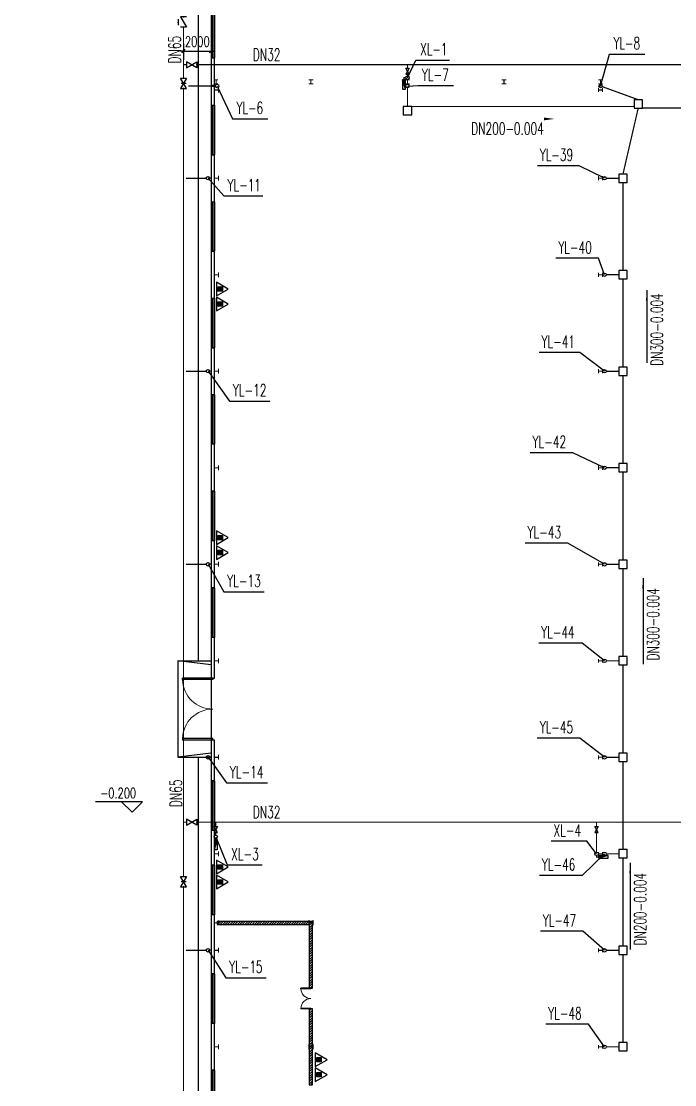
# Model space of a CAD drawing. Extents: x -4407041 to 173436, y -470270 to -29437.
# Drawn here: x -250528 to -203153, y -161194 to -84058 of the extents above; entities that cross this region are included whole.
import ezdxf

# ---------------------------------------------------------------- set-up
doc = ezdxf.new("R2010")
doc.units = 0
doc.header["$LTSCALE"] = 1000
doc.header["$MEASUREMENT"] = 0
doc.linetypes.add('CENTER2', pattern=[1.125, 0.75, -0.125, 0.125, -0.125])
doc.linetypes.add('PHANTOM2', pattern=[1.25, 0.625, -0.125, 0.125, -0.125, 0.125, -0.125])
for name, color, linetype in [('DIM_ELEV', 3, 'Continuous'), ('DIM_消防', 3, 'Continuous'), ('DIM_雨水', 3, 'Continuous'), ('EQUIP_消火栓', 7, 'Continuous'), ('EQUIP_消防', 7, 'Continuous'), ('PIPE-消防', 1, 'PHANTOM2'), ('PIPE-雨水', 4, 'CENTER2'), ('PUB_HATCH', 8, 'Continuous'), ('STAIR', 2, 'Continuous'), ('TEXT_污水', 7, 'Continuous'), ('TWT_DIM', 3, 'Continuous'), ('TWT_SYMB', 3, 'Continuous'), ('VALVE_消防', 7, 'Continuous'), ('VPIPE-消防', 1, 'Continuous'), ('VPIPE-雨水', 4, 'Continuous'), ('WALL', 9, 'Continuous'), ('WINDOW', 4, 'Continuous')]:
    doc.layers.add(name, color=color, linetype=linetype)
doc.layers.add('STXT_XG_THIN', color=2, linetype='Continuous', lineweight=0)
doc.styles.add('_TCH_DIM', font='SIMPLEX', dxfattribs={"bigfont": 'GBCBIG'})
doc.styles.add('_TCH_DIM_T3', font='SIMPLEX', dxfattribs={"width": 0.705882, "bigfont": 'GBCBIG'})
doc.styles.add('_TWT_PIPEDN', font='SIMPLEX', dxfattribs={"width": 0.8, "height": 3.5, "bigfont": 'HZTXT'})
doc.styles.add('_TWT_SERIAL', font='COMPLEX', dxfattribs={"width": 0.8, "height": 3.5, "bigfont": 'HZTXT'})
doc.styles.add('hztxt', font='SIMPLEX', dxfattribs={"width": 0.8, "height": 3.5, "bigfont": 'HZTXT'})
doc.dimstyles.new('_TWT_ARCH&&250', dxfattribs={"dimtxt": 743.75, "dimasz": 250, "dimexe": 625, "dimexo": 750, "dimgap": 315.625, "dimtad": 1, "dimdec": 0, "dimzin": 0, "dimdsep": 46, "dimtxsty": '_TCH_DIM_T3', "dimblk": 'ARCHTICK', "dimcen": 0.09, "dimclrt": 7, "dimazin": 2, "dimtfac": 1, "dimtdec": 0, "dimtix": 1, "dimtmove": 2, "dimatfit": 3, "dimfxl": 0, "dimtolj": 1, "dimtzin": 0, "dimarcsym": 0})
pattern_1 = [(45, (0, 89.76), (-88.388383, 88.388383), [])]

# ---------------------------------------------------------------- blocks, each defined once
blk = doc.blocks.new('_ArchTick')
at = {"color": 0, "linetype": 'ByBlock', "const_width": 0.4}
blk.add_lwpolyline([(-0.5, -0.5), (0.5, 0.5)], dxfattribs=at)
blk = doc.blocks.new('*D183')
at = {"layer": 'Defpoints', "color": 0}
for p in [(-238768, -84944), (-236768, -84944), (-236768, -86220)]:
    blk.add_point(p, dxfattribs=at)
at = {"layer": 'TWT_DIM', "color": 0, "lineweight": -2}
for p, q in [((-238768, -86220), (-239018, -86220)), ((-238768, -85694), (-238768, -86845)), ((-238768, -86220), (-236768, -86220)), ((-236768, -85694), (-236768, -86845)), ((-236768, -86220), (-236518, -86220))]:
    blk.add_line(p, q, dxfattribs=at)
at = {"layer": 'TWT_DIM', "color": 0, "lineweight": -2, "xscale": 250, "yscale": 250, "zscale": 250}
blk.add_blockref('_ArchTick', (-238768, -86220), dxfattribs=at)
at = {"layer": 'TWT_DIM', "color": 0, "lineweight": -2, "xscale": 250, "yscale": 250, "zscale": 250, "rotation": 180}
blk.add_blockref('_ArchTick', (-236768, -86220), dxfattribs=at)
at = {"layer": 'TWT_DIM', "color": 7, "insert": (-237768, -85532), "char_height": 743.8, "attachment_point": 5, "style": '_TCH_DIM_T3'}
blk.add_mtext('\\A1;2000', dxfattribs=at)
blk = doc.blocks.new('$TCHSYS$WIN2D')
for p, q in [((-0.5, 0.5), (0.5, 0.5)), ((-0.5, 0.5), (-0.5, -0.5)), ((0.5, 0.5), (0.5, -0.5)), ((0.5, 0.167), (-0.5, 0.167)), ((0.5, -0.167), (-0.5, -0.167)), ((-0.5, -0.5), (0.5, -0.5))]:
    blk.add_line(p, q)
blk = doc.blocks.new('$DorLib2D$00000002')
for p, q in [((-0.5, 0), (-0.5, 0.4875)), ((-0.475, 0.4875), (-0.5, 0.4875)), ((-0.475, 0), (-0.475, 0.4875)), ((0.475, 0), (0.475, 0.4875)), ((0.475, 0.4875), (0.5, 0.4875)), ((0.5, 0), (0.5, 0.4875)), ((-0.5, 0), (-0.475, 0)), ((0.5, 0), (0.475, 0))]:
    blk.add_line(p, q)
at = {"lineweight": 13}
for centre, start, end in [((-0.4875, 0), 0, 88.53072), ((0.4875, 0), 91.46928, 180)]:
    blk.add_arc(centre, 0.4875, start, end, dxfattribs=at)
blk = doc.blocks.new('$TwtSys$00000434')
for p, q in [((-0.5, 0.5), (-0.5, -0.5)), ((-0.5, -0.5), (0.5, 0.5)), ((0.5, 0.5), (-0.5, 0.5)), ((0.5, -0.5), (0.5, 0.5)), ((-0.5, -0.5), (0.5, -0.5))]:
    blk.add_line(p, q)
blk.add_solid([(0.5, -0.5), (0.5, 0.5), (-0.5, -0.5)])
blk = doc.blocks.new('$VALVE$00000315')
blk.add_line((-75, 125), (75, 125))
blk.add_lwpolyline([(-125, -75), (-125, 75), (125, -75), (125, 75)])
for p in [(-125, 0), (125, 0)]:
    blk.add_point(p)
blk.add_solid([(0, 125), (0, 150), (75, 125)])
blk = doc.blocks.new('$VALVE$00000295')
blk.add_lwpolyline([(-125, 72), (-125, -72), (125, 72), (125, -72), (-125, 72)])
for p in [(-125, 0), (125, 0)]:
    blk.add_point(p)
blk = doc.blocks.new('$VALVE$00000296')
for points in [[(-125, 72), (-125, -72), (125, 72), (125, -72), (-125, 72)], [(0, 60), (0, -64)]]:
    blk.add_lwpolyline(points)
for p in [(-125, 0), (125, 0)]:
    blk.add_point(p)
blk = doc.blocks.new('$ATTACHMENT$00000214')
h = blk.add_hatch()
h.set_pattern_fill('ANSI31', color=256, scale=200, style=0)
h.set_pattern_definition([(45, (-38543.802, -6842.639), (-17.67767, 17.67767), [])])
h.paths.add_polyline_path([(-65, 2), (65, 2), (65, -128), (-65, -128)])
for points in [[(0, 172), (-198, -172), (198, -172)], [(-65, 2), (65, 2), (65, -128), (-65, -128)]]:
    blk.add_lwpolyline(points, close=True)

msp = doc.modelspace()

# ---------------------------------------------------------------- hatches: boundary and pattern name
at = {"layer": 'PIPE-消防'}
for points in [[(-222778.2, -88152), (-222778.2, -88108.3), (-222821.9, -88108.3)], [(-222778.2, -88152), (-222821.9, -88152), (-222821.9, -88108.3)], [(-208826.5, -144669.1), (-208870.3, -144669.1), (-208870.3, -144712.8)], [(-208826.5, -144669.1), (-208826.5, -144712.8), (-208870.3, -144712.8)]]:
    msp.add_hatch(color=256, dxfattribs=at).paths.add_polyline_path(points)
at = {"layer": 'PUB_HATCH'}
h = msp.add_hatch(dxfattribs=at)
h.set_pattern_fill('普通砖', color=256, scale=50, style=0)
h.set_pattern_definition(pattern_1)
h.paths.add_polyline_path([(-236321, -149564.2), (-229648.2, -149564.2), (-229408.2, -149324.2), (-236321, -149324.2)])
h = msp.add_hatch(dxfattribs=at)
h.set_pattern_fill('普通砖', color=256, scale=50, style=0)
h.set_pattern_definition(pattern_1)
h.paths.add_polyline_path([(-229648.2, -149564.2), (-229648.2, -154194.2), (-229408.2, -154194.2), (-229408.2, -149324.2)])
h = msp.add_hatch(dxfattribs=at)
h.set_pattern_fill('普通砖', color=256, scale=50, style=0)
h.set_pattern_definition(pattern_1)
h.paths.add_polyline_path([(-229408.2, -161194.2), (-229408.2, -155694.2), (-229648.2, -155694.2), (-229648.2, -161194.2)])
at = {"layer": 'TWT_SYMB'}
for points in [[(-205149, -103571.5), (-205149, -104321.5), (-205249, -104321.5)], [(-205421.5, -124448.5), (-205421.5, -125198.5), (-205521.5, -125198.5)], [(-206353, -145099), (-206353, -145849), (-206453, -145849)]]:
    msp.add_hatch(color=256, dxfattribs=at).paths.add_polyline_path(points)

# ---------------------------------------------------------------- linework, layer by layer
at = {"color": 2}
for points in [[(-237668.2, -130444.2), (-237668.2, -81444.2)], [(-250528.2, -171544.2), (-237668.2, -171544.2), (-237668.2, -137444.2)]]:
    msp.add_lwpolyline(points, dxfattribs=at)
for points in [[(-222224.7, -90849.5), (-222224.7, -90242.5), (-222831.7, -90242.5), (-222831.7, -90849.5)], [(-205496.5, -90355.5), (-205496.5, -89748.5), (-206103.5, -89748.5), (-206103.5, -90355.5)], [(-206600.5, -95747.6), (-206600.5, -95140.6), (-207207.5, -95140.6), (-207207.5, -95747.6)], [(-206600.5, -102747.6), (-206600.5, -102140.6), (-207207.5, -102140.6), (-207207.5, -102747.6)], [(-206600.5, -109747.6), (-206600.5, -109140.6), (-207207.5, -109140.6), (-207207.5, -109747.6)], [(-206600.5, -116747.6), (-206600.5, -116140.6), (-207207.5, -116140.6), (-207207.5, -116747.6)], [(-206600.5, -123747.6), (-206600.5, -123140.6), (-207207.5, -123140.6), (-207207.5, -123747.6)], [(-206600.5, -130747.6), (-206600.5, -130140.6), (-207207.5, -130140.6), (-207207.5, -130747.6)], [(-206600.5, -137747.6), (-206600.5, -137140.6), (-207207.5, -137140.6), (-207207.5, -137747.6)], [(-206600.5, -144747.6), (-206600.5, -144140.6), (-207207.5, -144140.6), (-207207.5, -144747.6)], [(-206600.5, -151747.6), (-206600.5, -151140.6), (-207207.5, -151140.6), (-207207.5, -151747.6)], [(-206600.5, -158747.6), (-206600.5, -158140.6), (-207207.5, -158140.6), (-207207.5, -158747.6)]]:
    msp.add_lwpolyline(points, close=True)
at = {"layer": 'DIM_ELEV'}
for p, q in [((-241750.4, -140672.2), (-245144.9, -140672.2)), ((-242500.4, -141422.2), (-243250.4, -140672.2)), ((-242500.4, -141422.2), (-241750.4, -140672.2))]:
    msp.add_line(p, q, dxfattribs=at)
at = {"layer": 'DIM_消防'}
for p, q in [((-222528.2, -88152), (-221912.5, -86875.5)), ((-221912.5, -86875.5), (-219490.5, -86875.5)), ((-236428.2, -143210), (-235594.5, -145251)), ((-209518, -143536.5), (-212107.6, -143536.5)), ((-208826.5, -144444.1), (-209518, -143536.5)), ((-235594.5, -145251), (-233053.2, -145251))]:
    msp.add_line(p, q, dxfattribs=at)
at = {"layer": 'DIM_雨水'}
for p, q in [((-208528.2, -88755), (-207883.5, -86439.5)), ((-207883.5, -86439.5), (-205318.2, -86439.5)), ((-236323.7, -88755), (-235212.5, -91131)), ((-222528.2, -88755), (-221759.5, -88726.5)), ((-221759.5, -88726.5), (-219194.1, -88726.5)), ((-235212.5, -91131), (-232647.2, -91131)), ((-210077.5, -94533.8), (-213113.6, -94533.8)), ((-208244.5, -95444.1), (-210077.5, -94533.8)), ((-236990.5, -95444.2), (-235836.7, -96730.2)), ((-235836.7, -96730.2), (-233026.3, -96730.2)), ((-208678.2, -101250.8), (-211764.9, -101250.8)), ((-208244.5, -102444.1), (-208678.2, -101250.8)), ((-210025.5, -108087.3), (-212985.9, -108087.3)), ((-208244.5, -109444.1), (-210025.5, -108087.3)), ((-236990.5, -109444.2), (-235438.7, -111608.7)), ((-235438.7, -111608.7), (-232503.5, -111608.7)), ((-210545.5, -115352.8), (-213632.3, -115352.8)), ((-208244.5, -116444.1), (-210545.5, -115352.8)), ((-210909.5, -121907.3), (-213996.3, -121907.3)), ((-208244.5, -123444.1), (-210909.5, -121907.3)), ((-236990.5, -123444.2), (-235843.2, -125437.2)), ((-235843.2, -125437.2), (-232908, -125437.2)), ((-209872.5, -129161.3), (-213010.2, -129161.3)), ((-208244.5, -130444.1), (-209872.5, -129161.3)), ((-210028.5, -136048.3), (-213115.3, -136048.3)), ((-208244.5, -137444.1), (-210028.5, -136048.3)), ((-236990.5, -137444.2), (-235652.7, -139303.2)), ((-235652.7, -139303.2), (-232667.1, -139303.2)), ((-208244.5, -144444.1), (-209872.5, -146008.5)), ((-209872.5, -146008.5), (-212959.3, -146008.5)), ((-209808.5, -150061.3), (-212895.3, -150061.3)), ((-208244.5, -151444.1), (-209808.5, -150061.3)), ((-236990.5, -151444.2), (-235709.2, -153430.2)), ((-235709.2, -153430.2), (-232774, -153430.2)), ((-209413.5, -156804.5), (-212500.3, -156804.5)), ((-208244.5, -158444.1), (-209413.5, -156804.5))]:
    msp.add_line(p, q, dxfattribs=at)
at = {"layer": 'PIPE-消防', "ltscale": 2.5, "const_width": 87.5}
for points in [[(-238768.2, -87208), (-238768.2, -84494)], [(-238541.6, -87208), (-238768.2, -87208)], [(-238768.2, -88175), (-238768.2, -87208)], [(-222528.2, -87208), (-237790.4, -87208)], [(-194528.2, -87208), (-222528.2, -87208)], [(-222528.2, -87460.9), (-222528.2, -87208)], [(-222528.2, -88027), (-222528.2, -87899.1)], [(-222653.2, -88152), (-222778.2, -88152)], [(-222778.2, -88152), (-222778.2, -88294.2)], [(-238768.2, -142152), (-238768.2, -88925)], [(-238768.2, -142152), (-238541.6, -142152)], [(-238768.2, -146082), (-238768.2, -142152)], [(-237790.4, -142152), (-236428.2, -142152)], [(-236428.2, -142461.9), (-236428.2, -142152)], [(-236428.2, -142152), (-208826.5, -142152)], [(-208826.5, -142461.9), (-208826.5, -142152)], [(-208826.5, -142152), (-173128.2, -142152)], [(-236428.2, -143085), (-236428.2, -142900.1)], [(-236428.2, -143335), (-236428.2, -143456.5)], [(-208826.5, -144319.1), (-208826.5, -142900.1)], [(-208826.5, -144669.1), (-208678.2, -144669.1)], [(-208826.5, -144569.1), (-208826.5, -144669.1)], [(-238768.2, -169312.5), (-238768.2, -146832)]]:
    msp.add_lwpolyline(points, dxfattribs=at)
at = {"layer": 'PIPE-雨水', "ltscale": 2.5, "const_width": 87.5}
for points in [[(-236448.7, -88755), (-238421, -88755)], [(-222528.2, -88880), (-222528.2, -90242.5)], [(-208410.7, -88797.8), (-205800, -89748.5)], [(-222224.7, -90242.5), (-206103.5, -90242.5)], [(-206904, -95140.6), (-205800, -90355.5)], [(-205496.5, -90355.5), (-194820.6, -90355.5)], [(-208119.5, -95444.1), (-207207.5, -95444.1)], [(-206904, -95747.6), (-206904, -102140.6)], [(-208119.5, -102444.1), (-207207.5, -102444.1)], [(-206904, -109140.6), (-206904, -102747.6)], [(-208119.5, -109444.1), (-207207.5, -109444.1)], [(-206904, -116140.6), (-206904, -109747.6)], [(-208119.5, -116444.1), (-207207.5, -116444.1)], [(-206904, -123140.6), (-206904, -116747.6)], [(-208119.5, -123444.1), (-207207.5, -123444.1)], [(-206904, -130140.6), (-206904, -123747.6)], [(-208119.5, -130444.1), (-207207.5, -130444.1)], [(-206904, -137140.6), (-206904, -130747.6)], [(-208119.5, -137444.1), (-207207.5, -137444.1)], [(-206904, -144140.6), (-206904, -137747.6)], [(-208119.5, -144444.1), (-207207.5, -144444.1)], [(-206904, -151140.6), (-206904, -144747.6)], [(-208119.5, -151444.1), (-207207.5, -151444.1)], [(-206904, -158140.6), (-206904, -151747.6)], [(-208119.5, -158444.1), (-207207.5, -158444.1)]]:
    msp.add_lwpolyline(points, dxfattribs=at)
at = {"layer": 'PIPE-雨水', "linetype": 'CENTER2', "const_width": 87.5}
for points in [[(-237115.5, -95444.2), (-238577, -95444.2)], [(-237115.5, -109444.2), (-238577, -109444.2)], [(-237115.5, -123444.2), (-238577, -123444.2)], [(-237115.5, -137444.2), (-238577, -137444.2)], [(-237115.5, -151444.2), (-238577, -151444.2)]]:
    msp.add_lwpolyline(points, dxfattribs=at)
at = {"layer": 'STAIR'}
for p, q in [((-239168.2, -130444.2), (-239168.2, -137444.2)), ((-239168.2, -130444.2), (-236768.2, -130444.2)), ((-236768.2, -130744.2), (-239168.2, -130444.2)), ((-236768.2, -130444.2), (-236768.2, -137444.2)), ((-236768.2, -137144.2), (-239168.2, -137444.2)), ((-239168.2, -137444.2), (-236768.2, -137444.2))]:
    msp.add_line(p, q, dxfattribs=at)
at = {"layer": 'STXT_XG_THIN', "color": 2}
for points in [[(-236278.2, -88594.2), (-236528.2, -88594.2), (-236528.2, -88584), (-236406.1, -88584), (-236406.1, -88304.4), (-236528.2, -88304.4), (-236528.2, -88294.2), (-236278.2, -88294.2), (-236278.2, -88304.4), (-236400.3, -88304.4), (-236400.3, -88584), (-236278.2, -88584), (-236278.2, -88594.2)], [(-229378.2, -88594.2), (-229678.2, -88594.2), (-229678.2, -88584), (-229531.1, -88584), (-229531.1, -88304.4), (-229678.2, -88304.4), (-229678.2, -88294.2), (-229378.2, -88294.2), (-229378.2, -88304.4), (-229525.3, -88304.4), (-229525.3, -88584), (-229378.2, -88584), (-229378.2, -88594.2)], [(-222378.2, -88594.2), (-222678.2, -88594.2), (-222678.2, -88584), (-222531.1, -88584), (-222531.1, -88304.4), (-222678.2, -88304.4), (-222678.2, -88294.2), (-222378.2, -88294.2), (-222378.2, -88304.4), (-222525.3, -88304.4), (-222525.3, -88584), (-222378.2, -88584), (-222378.2, -88594.2)], [(-215378.2, -88594.2), (-215678.2, -88594.2), (-215678.2, -88584), (-215531.1, -88584), (-215531.1, -88304.4), (-215678.2, -88304.4), (-215678.2, -88294.2), (-215378.2, -88294.2), (-215378.2, -88304.4), (-215525.3, -88304.4), (-215525.3, -88584), (-215378.2, -88584), (-215378.2, -88594.2)], [(-208378.2, -88594.2), (-208678.2, -88594.2), (-208678.2, -88584), (-208531.1, -88584), (-208531.1, -88304.4), (-208678.2, -88304.4), (-208678.2, -88294.2), (-208378.2, -88294.2), (-208378.2, -88304.4), (-208525.3, -88304.4), (-208525.3, -88584), (-208378.2, -88584), (-208378.2, -88594.2)], [(-236528.2, -89214.2), (-236528.2, -88874.2), (-236518, -88874.2), (-236518, -89041.3), (-236238.4, -89041.3), (-236238.4, -88874.2), (-236228.2, -88874.2), (-236228.2, -89214.2), (-236238.4, -89214.2), (-236238.4, -89047.1), (-236518, -89047.1), (-236518, -89214.2), (-236528.2, -89214.2)], [(-208678.2, -89184.1), (-208678.2, -88904.1), (-208668, -88904.1), (-208668, -89041.2), (-208388.4, -89041.2), (-208388.4, -88904.1), (-208378.2, -88904.1), (-208378.2, -89184.1), (-208388.4, -89184.1), (-208388.4, -89047), (-208668, -89047), (-208668, -89184.1), (-208678.2, -89184.1)], [(-236528.2, -95614.2), (-236528.2, -95274.2), (-236518, -95274.2), (-236518, -95441.3), (-236238.4, -95441.3), (-236238.4, -95274.2), (-236228.2, -95274.2), (-236228.2, -95614.2), (-236238.4, -95614.2), (-236238.4, -95447.1), (-236518, -95447.1), (-236518, -95614.2), (-236528.2, -95614.2)], [(-208678.2, -95584.1), (-208678.2, -95304.1), (-208668, -95304.1), (-208668, -95441.2), (-208388.4, -95441.2), (-208388.4, -95304.1), (-208378.2, -95304.1), (-208378.2, -95584.1), (-208388.4, -95584.1), (-208388.4, -95447), (-208668, -95447), (-208668, -95584.1), (-208678.2, -95584.1)], [(-236528.2, -102614.2), (-236528.2, -102274.2), (-236518, -102274.2), (-236518, -102441.3), (-236238.4, -102441.3), (-236238.4, -102274.2), (-236228.2, -102274.2), (-236228.2, -102614.2), (-236238.4, -102614.2), (-236238.4, -102447.1), (-236518, -102447.1), (-236518, -102614.2), (-236528.2, -102614.2)], [(-208678.2, -102584.1), (-208678.2, -102304.1), (-208668, -102304.1), (-208668, -102441.2), (-208388.4, -102441.2), (-208388.4, -102304.1), (-208378.2, -102304.1), (-208378.2, -102584.1), (-208388.4, -102584.1), (-208388.4, -102447), (-208668, -102447), (-208668, -102584.1), (-208678.2, -102584.1)], [(-236528.2, -109614.2), (-236528.2, -109274.2), (-236518, -109274.2), (-236518, -109441.3), (-236238.4, -109441.3), (-236238.4, -109274.2), (-236228.2, -109274.2), (-236228.2, -109614.2), (-236238.4, -109614.2), (-236238.4, -109447.1), (-236518, -109447.1), (-236518, -109614.2), (-236528.2, -109614.2)], [(-208678.2, -109584.1), (-208678.2, -109304.1), (-208668, -109304.1), (-208668, -109441.2), (-208388.4, -109441.2), (-208388.4, -109304.1), (-208378.2, -109304.1), (-208378.2, -109584.1), (-208388.4, -109584.1), (-208388.4, -109447), (-208668, -109447), (-208668, -109584.1), (-208678.2, -109584.1)], [(-236528.2, -116614.2), (-236528.2, -116274.2), (-236518, -116274.2), (-236518, -116441.3), (-236238.4, -116441.3), (-236238.4, -116274.2), (-236228.2, -116274.2), (-236228.2, -116614.2), (-236238.4, -116614.2), (-236238.4, -116447.1), (-236518, -116447.1), (-236518, -116614.2), (-236528.2, -116614.2)], [(-208678.2, -116584.1), (-208678.2, -116304.1), (-208668, -116304.1), (-208668, -116441.2), (-208388.4, -116441.2), (-208388.4, -116304.1), (-208378.2, -116304.1), (-208378.2, -116584.1), (-208388.4, -116584.1), (-208388.4, -116447), (-208668, -116447), (-208668, -116584.1), (-208678.2, -116584.1)], [(-236528.2, -123614.2), (-236528.2, -123274.2), (-236518, -123274.2), (-236518, -123441.3), (-236238.4, -123441.3), (-236238.4, -123274.2), (-236228.2, -123274.2), (-236228.2, -123614.2), (-236238.4, -123614.2), (-236238.4, -123447.1), (-236518, -123447.1), (-236518, -123614.2), (-236528.2, -123614.2)], [(-208678.2, -123584.1), (-208678.2, -123304.1), (-208668, -123304.1), (-208668, -123441.2), (-208388.4, -123441.2), (-208388.4, -123304.1), (-208378.2, -123304.1), (-208378.2, -123584.1), (-208388.4, -123584.1), (-208388.4, -123447), (-208668, -123447), (-208668, -123584.1), (-208678.2, -123584.1)], [(-208678.2, -123569.1), (-208678.2, -123319.1), (-208668, -123319.1), (-208668, -123441.2), (-208388.4, -123441.2), (-208388.4, -123319.1), (-208378.2, -123319.1), (-208378.2, -123569.1), (-208388.4, -123569.1), (-208388.4, -123447), (-208668, -123447), (-208668, -123569.1), (-208678.2, -123569.1)], [(-236528.2, -130614.2), (-236528.2, -130274.2), (-236518, -130274.2), (-236518, -130441.3), (-236238.4, -130441.3), (-236238.4, -130274.2), (-236228.2, -130274.2), (-236228.2, -130614.2), (-236238.4, -130614.2), (-236238.4, -130447.1), (-236518, -130447.1), (-236518, -130614.2), (-236528.2, -130614.2)], [(-208678.2, -130569.1), (-208678.2, -130319.1), (-208668, -130319.1), (-208668, -130441.2), (-208388.4, -130441.2), (-208388.4, -130319.1), (-208378.2, -130319.1), (-208378.2, -130569.1), (-208388.4, -130569.1), (-208388.4, -130447), (-208668, -130447), (-208668, -130569.1), (-208678.2, -130569.1)], [(-236528.2, -137614.2), (-236528.2, -137274.2), (-236518, -137274.2), (-236518, -137441.3), (-236238.4, -137441.3), (-236238.4, -137274.2), (-236228.2, -137274.2), (-236228.2, -137614.2), (-236238.4, -137614.2), (-236238.4, -137447.1), (-236518, -137447.1), (-236518, -137614.2), (-236528.2, -137614.2)], [(-208678.2, -137569.1), (-208678.2, -137319.1), (-208668, -137319.1), (-208668, -137441.2), (-208388.4, -137441.2), (-208388.4, -137319.1), (-208378.2, -137319.1), (-208378.2, -137569.1), (-208388.4, -137569.1), (-208388.4, -137447), (-208668, -137447), (-208668, -137569.1), (-208678.2, -137569.1)], [(-236528.2, -144614.2), (-236528.2, -144274.2), (-236518, -144274.2), (-236518, -144441.3), (-236238.4, -144441.3), (-236238.4, -144274.2), (-236228.2, -144274.2), (-236228.2, -144614.2), (-236238.4, -144614.2), (-236238.4, -144447.1), (-236518, -144447.1), (-236518, -144614.2), (-236528.2, -144614.2)], [(-208678.2, -144569.1), (-208678.2, -144319.1), (-208668, -144319.1), (-208668, -144441.2), (-208388.4, -144441.2), (-208388.4, -144319.1), (-208378.2, -144319.1), (-208378.2, -144569.1), (-208388.4, -144569.1), (-208388.4, -144447), (-208668, -144447), (-208668, -144569.1), (-208678.2, -144569.1)], [(-236528.2, -149614.2), (-236528.2, -149274.2), (-236518, -149274.2), (-236518, -149441.3), (-236238.4, -149441.3), (-236238.4, -149274.2), (-236228.2, -149274.2), (-236228.2, -149614.2), (-236238.4, -149614.2), (-236238.4, -149447.1), (-236518, -149447.1), (-236518, -149614.2), (-236528.2, -149614.2)], [(-229678.2, -149611.3), (-229678.2, -149271.3), (-229668, -149271.3), (-229668, -149438.4), (-229388.4, -149438.4), (-229388.4, -149271.3), (-229378.2, -149271.3), (-229378.2, -149611.3), (-229388.4, -149611.3), (-229388.4, -149444.2), (-229668, -149444.2), (-229668, -149611.3), (-229678.2, -149611.3)], [(-236528.2, -151614.2), (-236528.2, -151274.2), (-236518, -151274.2), (-236518, -151441.3), (-236238.4, -151441.3), (-236238.4, -151274.2), (-236228.2, -151274.2), (-236228.2, -151614.2), (-236238.4, -151614.2), (-236238.4, -151447.1), (-236518, -151447.1), (-236518, -151614.2), (-236528.2, -151614.2)], [(-208678.2, -151569.1), (-208678.2, -151319.1), (-208668, -151319.1), (-208668, -151441.2), (-208388.4, -151441.2), (-208388.4, -151319.1), (-208378.2, -151319.1), (-208378.2, -151569.1), (-208388.4, -151569.1), (-208388.4, -151447), (-208668, -151447), (-208668, -151569.1), (-208678.2, -151569.1)], [(-236528.2, -158614.2), (-236528.2, -158274.2), (-236518, -158274.2), (-236518, -158441.3), (-236238.4, -158441.3), (-236238.4, -158274.2), (-236228.2, -158274.2), (-236228.2, -158614.2), (-236238.4, -158614.2), (-236238.4, -158447.1), (-236518, -158447.1), (-236518, -158614.2), (-236528.2, -158614.2)], [(-229678.2, -158611.3), (-229678.2, -158271.3), (-229668, -158271.3), (-229668, -158438.4), (-229388.4, -158438.4), (-229388.4, -158271.3), (-229378.2, -158271.3), (-229378.2, -158611.3), (-229388.4, -158611.3), (-229388.4, -158444.2), (-229668, -158444.2), (-229668, -158611.3), (-229678.2, -158611.3)], [(-208678.2, -158569.1), (-208678.2, -158319.1), (-208668, -158319.1), (-208668, -158441.2), (-208388.4, -158441.2), (-208388.4, -158319.1), (-208378.2, -158319.1), (-208378.2, -158569.1), (-208388.4, -158569.1), (-208388.4, -158447), (-208668, -158447), (-208668, -158569.1), (-208678.2, -158569.1)]]:
    msp.add_lwpolyline(points, dxfattribs=at)
at = {"layer": 'TWT_SYMB'}
msp.add_lwpolyline([(-218221, -91141, 0, 0, 0), (-211875, -91141, 0, 200, 0), (-212625, -91141, 0, 0, 0)], format="xyseb", dxfattribs=at)
for points in [[(-205149, -108825.5), (-205149, -103571.5)], [(-205421.5, -130697), (-205421.5, -124448.5)], [(-206353, -151380.5), (-206353, -145099)]]:
    msp.add_lwpolyline(points, dxfattribs=at)
at = {"layer": 'VPIPE-消防'}
for centre in [(-222528.2, -88152), (-236428.2, -143210), (-208826.5, -144444.1)]:
    msp.add_circle(centre, 125, dxfattribs=at)
at = {"layer": 'VPIPE-雨水'}
for centre in [(-236323.7, -88755), (-222528.2, -88755), (-208528.2, -88755), (-236990.5, -95444.2), (-208244.5, -95444.1), (-208244.5, -102444.1), (-236990.5, -109444.2), (-208244.5, -109444.1), (-208244.5, -116444.1), (-236990.5, -123444.2), (-208244.5, -123444.1), (-208244.5, -130444.1), (-236990.5, -137444.2), (-208244.5, -137444.1), (-208244.5, -144444.1), (-236990.5, -151444.2), (-208244.5, -151444.1), (-208244.5, -158444.1)]:
    msp.add_circle(centre, 125, dxfattribs=at)
at = {"layer": 'WALL', "color": 5}
for p, q in [((-236528.2, -86744.2), (-236768.2, -86744.2)), ((-236768.2, -86744.2), (-236768.2, -88694.2)), ((-236528.2, -88694.2), (-236528.2, -86744.2)), ((-236768.2, -88694.2), (-236528.2, -88694.2)), ((-236768.2, -88794.2), (-236768.2, -90144.2)), ((-236528.2, -88794.2), (-236768.2, -88794.2)), ((-236528.2, -90144.2), (-236528.2, -88794.2)), ((-236768.2, -90144.2), (-236528.2, -90144.2)), ((-236768.2, -93744.2), (-236768.2, -97144.2)), ((-236528.2, -93744.2), (-236768.2, -93744.2)), ((-236528.2, -97144.2), (-236528.2, -93744.2)), ((-236768.2, -97144.2), (-236528.2, -97144.2)), ((-236768.2, -100744.2), (-236768.2, -104144.2)), ((-236528.2, -100744.2), (-236768.2, -100744.2)), ((-236528.2, -104144.2), (-236528.2, -100744.2)), ((-236768.2, -104144.2), (-236528.2, -104144.2)), ((-236768.2, -107744.2), (-236768.2, -111144.2)), ((-236528.2, -107744.2), (-236768.2, -107744.2)), ((-236528.2, -111144.2), (-236528.2, -107744.2)), ((-236768.2, -111144.2), (-236528.2, -111144.2)), ((-236768.2, -114744.2), (-236768.2, -118144.2)), ((-236528.2, -114744.2), (-236768.2, -114744.2)), ((-236528.2, -118144.2), (-236528.2, -114744.2)), ((-236768.2, -118144.2), (-236528.2, -118144.2)), ((-236768.2, -121744.2), (-236768.2, -125144.2)), ((-236528.2, -121744.2), (-236768.2, -121744.2)), ((-236528.2, -125144.2), (-236528.2, -121744.2)), ((-236768.2, -125144.2), (-236528.2, -125144.2)), ((-236768.2, -128744.2), (-236768.2, -131694.2)), ((-236528.2, -128744.2), (-236768.2, -128744.2)), ((-236528.2, -131694.2), (-236528.2, -128744.2)), ((-236768.2, -131694.2), (-236528.2, -131694.2)), ((-236768.2, -136194.2), (-236768.2, -139144.2)), ((-236528.2, -136194.2), (-236768.2, -136194.2)), ((-236528.2, -139144.2), (-236528.2, -136194.2)), ((-236768.2, -139144.2), (-236528.2, -139144.2)), ((-236768.2, -142744.2), (-236768.2, -145264.2)), ((-236528.2, -142744.2), (-236768.2, -142744.2)), ((-236528.2, -145264.2), (-236528.2, -142744.2)), ((-236768.2, -145264.2), (-236528.2, -145264.2)), ((-236768.2, -148864.2), (-236768.2, -153144.2)), ((-236528.2, -148864.2), (-236768.2, -148864.2)), ((-236528.2, -153144.2), (-236528.2, -148864.2)), ((-236321, -149324.2), (-229408.2, -149324.2)), ((-236321, -149324.2), (-236321, -149564.2)), ((-236321, -149564.2), (-229648.2, -149564.2)), ((-229648.2, -149564.2), (-229648.2, -154194.2)), ((-229408.2, -154194.2), (-229408.2, -149324.2)), ((-236768.2, -153144.2), (-236528.2, -153144.2)), ((-229648.2, -154194.2), (-229408.2, -154194.2)), ((-229408.2, -155694.2), (-229648.2, -155694.2)), ((-229648.2, -155694.2), (-229648.2, -161194.2)), ((-229408.2, -161194.2), (-229408.2, -155694.2)), ((-236768.2, -156744.2), (-236768.2, -160144.2)), ((-236528.2, -156744.2), (-236768.2, -156744.2)), ((-236528.2, -160144.2), (-236528.2, -156744.2)), ((-236768.2, -160144.2), (-236528.2, -160144.2)), ((-229648.2, -161194.2), (-229408.2, -161194.2))]:
    msp.add_line(p, q, dxfattribs=at)

# ---------------------------------------------------------------- block references
at = {"layer": 'EQUIP_消火栓', "yscale": 200, "zscale": 700}
for p, xscale, rotation in [((-222778.2, -88644.2), 700, 90), ((-236428.2, -143806.5), -700, 269.9999949910436), ((-208328.2, -144669.1), 700, 180)]:
    msp.add_blockref('$TwtSys$00000434', p, dxfattribs=dict(at, xscale=xscale, rotation=rotation))
at = {"layer": 'EQUIP_消防', "xscale": 2.5, "yscale": 2.5, "zscale": 2.5, "rotation": 270}
for p in [(-235955, -103480.5), (-235955, -104566.5), (-235955, -121507.5), (-235955, -122593.5), (-235955, -145399), (-235955, -146485), (-228792, -159380), (-228792, -160466)]:
    msp.add_blockref('$ATTACHMENT$00000214', p, dxfattribs=at)
at = {"layer": 'VALVE_消防'}
for name, p, xscale, yscale, zscale, rotation in [('$VALVE$00000315', (-238768.2, -84119), -3, 3, 3, 90), ('$VALVE$00000295', (-238166, -87208), -3, -3, 3, 180), ('$VALVE$00000295', (-222528.2, -87680), 1.75, 1.75, 1.75, 90), ('$VALVE$00000296', (-238768.2, -88550), 3, 3, 3, 90), ('$VALVE$00000295', (-236428.2, -142681), 1.75, 1.75, 1.75, 90), ('$VALVE$00000295', (-208826.5, -142681), 1.75, 1.75, 1.75, 90), ('$VALVE$00000296', (-238768.2, -146457), 3, 3, 3, 90)]:
    msp.add_blockref(name, p, dxfattribs=dict(at, xscale=xscale, yscale=yscale, zscale=zscale, rotation=rotation))
at = {"layer": 'VALVE_消防', "xscale": 3, "yscale": 3, "zscale": 3}
msp.add_blockref('$VALVE$00000295', (-238166, -142152), dxfattribs=at)
at = {"layer": 'WINDOW'}
for name, p, xscale, yscale, zscale, rotation in [('$TCHSYS$WIN2D', (-236648.2, -84944.2), 3600, 240, 3600, 270), ('$TCHSYS$WIN2D', (-236648.2, -91944.2), 3600, -240, 3600, 270), ('$TCHSYS$WIN2D', (-236648.2, -98944.2), 3600, -240, 3600, 270), ('$TCHSYS$WIN2D', (-236648.2, -105944.2), 3600, -240, 3600, 270), ('$TCHSYS$WIN2D', (-236648.2, -112944.2), 3600, 240, 3600, 270), ('$TCHSYS$WIN2D', (-236648.2, -119944.2), 3600, 240, 3600, 270), ('$TCHSYS$WIN2D', (-236648.2, -126944.2), 3600, 240, 3600, 270), ('$DorLib2D$00000002', (-236648.2, -133944.2), -4500, -4500, -4500, 270), ('$TCHSYS$WIN2D', (-236648.2, -140944.2), 3600, 240, 3600, 270), ('$TCHSYS$WIN2D', (-236648.2, -147064.2), 3600, 240, 3600, 270), ('$TCHSYS$WIN2D', (-236648.2, -154944.2), 3600, 240, 3600, 270), ('$DorLib2D$00000002', (-229528.2, -154944.2), 1500, 1500, 1500, 90), ('$TCHSYS$WIN2D', (-236648.2, -161944.2), 3600, 240, 3600, 270)]:
    msp.add_blockref(name, p, dxfattribs=dict(at, xscale=xscale, yscale=yscale, zscale=zscale, rotation=rotation))

# ---------------------------------------------------------------- texts
at = {"layer": 'DIM_ELEV', "color": 7, "style": '_TCH_DIM', "width": 0.705882}
msp.add_text('-0.200', height=743.75, dxfattribs=at).set_placement((-244807.4, -140409.7))
at = {"layer": 'DIM_消防', "color": 7, "style": '_TWT_SERIAL', "width": 0.64}
for s, p in [('XL-1', (-221612.2, -86525.5)), ('XL-4', (-211932.6, -143186.5)), ('XL-3', (-235308.2, -144901))]:
    msp.add_text(s, height=875, dxfattribs=at).set_placement(p)
at = {"layer": 'DIM_雨水', "color": 7, "style": '_TWT_SERIAL', "width": 0.64}
for s, p in [('YL-8', (-207599.8, -86089.5)), ('YL-7', (-221475.8, -88376.5)), ('YL-6', (-234928.8, -90781)), ('YL-39', (-212938.6, -94183.8)), ('YL-11', (-235574.6, -96380.2)), ('YL-40', (-211589.9, -100900.8)), ('YL-41', (-212810.9, -107737.3)), ('YL-12', (-235185.1, -111258.7)), ('YL-42', (-213457.3, -115002.8)), ('YL-43', (-213821.3, -121557.3)), ('YL-13', (-235589.6, -125087.2)), ('YL-44', (-212835.2, -128811.3)), ('YL-45', (-212940.3, -135698.3)), ('YL-14', (-235402.1, -138953.2)), ('YL-46', (-212784.3, -145658.5)), ('YL-47', (-212720.3, -149711.3)), ('YL-15', (-235455.6, -153080.2)), ('YL-48', (-212325.3, -156454.5))]:
    msp.add_text(s, height=875, dxfattribs=at).set_placement(p)
at = {"layer": 'TEXT_污水', "style": '_TWT_PIPEDN', "width": 0.64}
for p in [(-238968.5, -87114.2), (-238878, -141057.7)]:
    msp.add_text('DN65', height=875, rotation=90, dxfattribs=at).set_placement(p)
for p in [(-233735.5, -86918.5), (-233735.5, -141855.5)]:
    msp.add_text('DN32', height=875, dxfattribs=at).set_placement(p)
at = {"layer": 'TWT_SYMB', "color": 7, "style": 'hztxt', "width": 0.64}
msp.add_text('DN200-0.004', height=875, dxfattribs=at).set_placement((-217901.3, -92278.5))
for s, p in [('DN300-0.004', (-204011.5, -109051.8)), ('DN300-0.004', (-204284, -130426.1)), ('DN200-0.004', (-205215.5, -151093.1))]:
    msp.add_text(s, height=875, rotation=90, dxfattribs=at).set_placement(p)

# ---------------------------------------------------------------- dimensions: what is measured, and where the dimension line sits
at = {"layer": 'TWT_DIM'}
dim = msp.add_aligned_dim(p1=(-238768.2, -84944.2), p2=(-236768.2, -84944.2), distance=-1275.8, dimstyle='_TWT_ARCH&&250', dxfattribs=at)
dim.commit()
dim.dimension.update_dxf_attribs({"geometry": '*D183', "text_midpoint": (-237768.2, -85532.5)})

doc.saveas('drawing.dxf')
